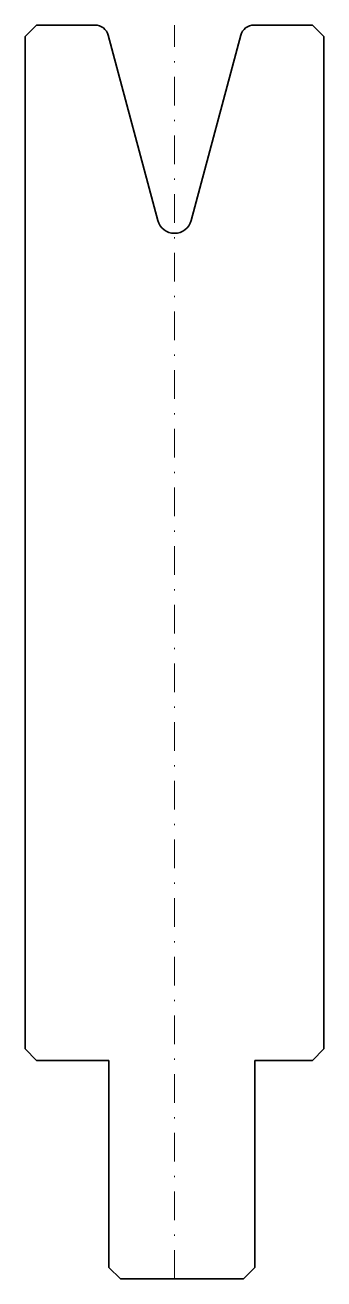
# Model space of a CAD drawing. Header units: millimetres. Extents: x -13 to 13, y -109 to 0.
import ezdxf

# ---------------------------------------------------------------- set-up
doc = ezdxf.new("R2010")
doc.units = ezdxf.units.MM
doc.header["$LTSCALE"] = 5
doc.linetypes.add('AUSGEZOGEN', pattern=[0])
doc.linetypes.add('DASHDOT', pattern=[1, 0.5, -0.25, 0, -0.25])
doc.layers.add('2', color=7, linetype='Continuous')

msp = doc.modelspace()

# ---------------------------------------------------------------- linework, layer by layer
at = {"layer": '2', "color": 7, "linetype": 'DASHDOT', "lineweight": 18}
msp.add_line((0, -109), (0, 0), dxfattribs=at)
at = {"layer": '2', "color": 7, "linetype": 'AUSGEZOGEN', "lineweight": 35}
for p, q in [((-12, 0), (-13, -1)), ((-13, -1), (-13, -89)), ((-6.92, 0), (-12, 0)), ((-1.45, -16.98), (-5.76, -0.89)), ((5.76, -0.89), (1.45, -16.98)), ((12, 0), (6.92, 0)), ((13, -1), (12, 0)), ((13, -89), (13, -1)), ((-13, -89), (-12, -90)), ((12, -90), (13, -89)), ((-12, -90), (-5.7, -90)), ((-5.7, -90), (-5.7, -108)), ((7, -108), (7, -90)), ((7, -90), (12, -90)), ((-5.7, -108), (-4.7, -109)), ((-4.7, -109), (6, -109)), ((6, -109), (7, -108))]:
    msp.add_line(p, q, dxfattribs=at)
for centre, radius, start, end in [((-6.92, -1.2), 1.2, 15, 90), ((6.92, -1.2), 1.2, 90, 165), ((0, -16.6), 1.5, 195, 345)]:
    msp.add_arc(centre, radius, start, end, dxfattribs=at)

doc.saveas('drawing.dxf')
